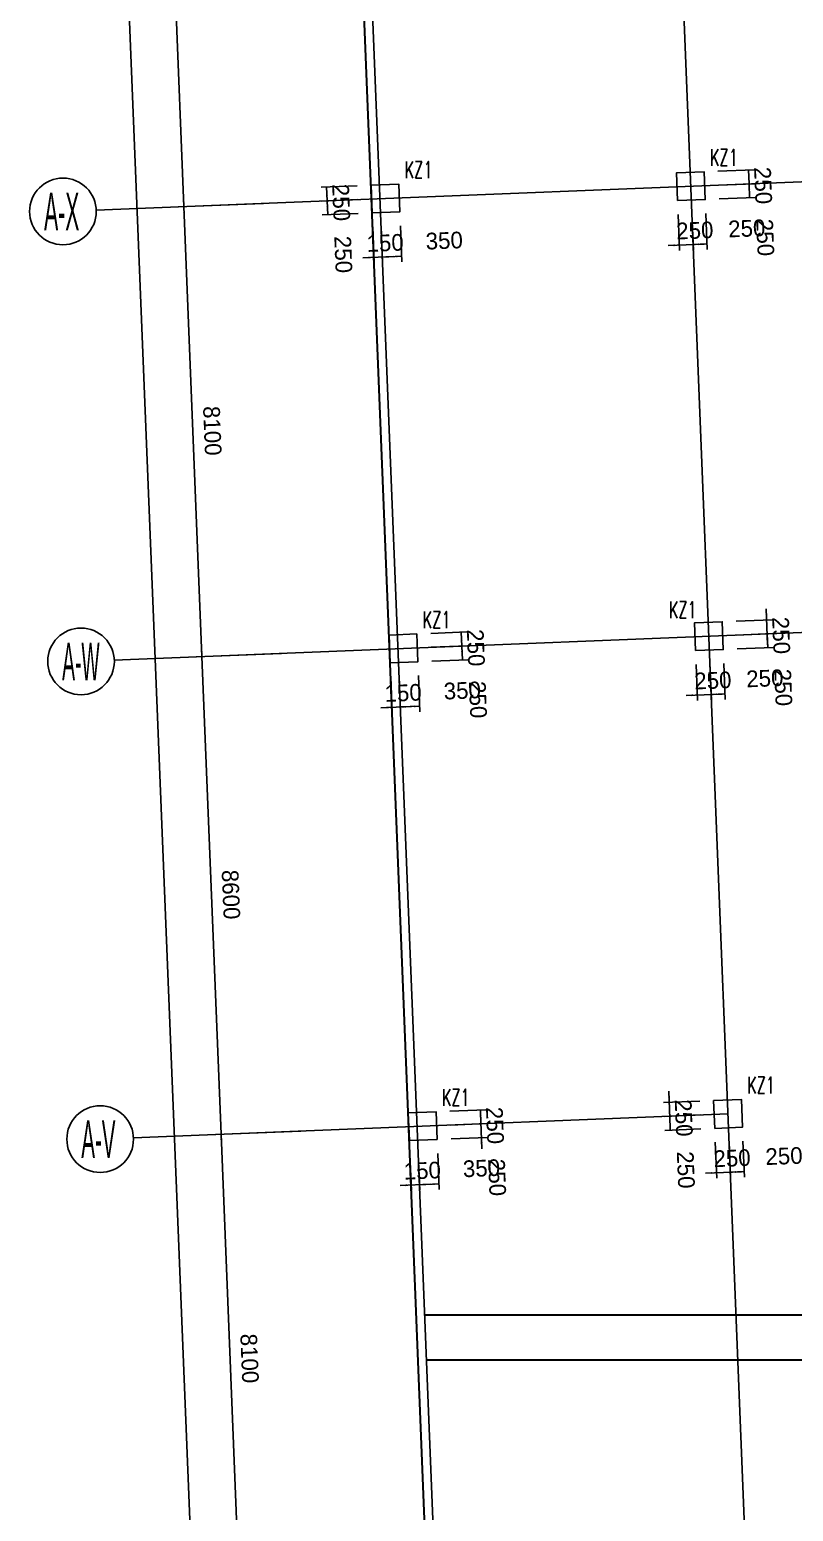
# Model space of a CAD drawing. Extents: x 19107 to 699106, y -67310 to 245688.
# Drawn here: x 470370 to 484116, y 200280 to 226933 of the extents above; entities that cross this region are included whole.
import ezdxf

# ---------------------------------------------------------------- set-up
doc = ezdxf.new("R2010")
doc.units = 0
doc.header["$LTSCALE"] = 100
doc.header["$MEASUREMENT"] = 0
for name, color, linetype in [('DIM', 3, 'Continuous'), ('DOTE', 253, 'Continuous'), ('L-AXIS', 3, 'Continuous'), ('Q-dote', 253, 'Continuous')]:
    doc.layers.add(name, color=color, linetype=linetype)
doc.layers.add('Select Column Frame Position', color=7, linetype='Continuous', lineweight=0)
doc.styles.get("Standard").update_dxf_attribs({"font": 'standard'})
doc.styles.add('汉字', font='汉字')
doc.dimstyles.get("Standard").update_dxf_attribs({"dimtxt": 300, "dimasz": 100, "dimexe": 100, "dimexo": 250, "dimgap": 100, "dimtad": 0, "dimtoh": 1, "dimdec": 0, "dimdsep": 46, "dimcen": 0.09, "dimclrt": 7, "dimadec": 0, "dimazin": 0, "dimtfac": 1, "dimtdec": 4, "dimtofl": 0, "dimtmove": 0, "dimatfit": 3, "dimfxl": 1, "dimtolj": 1, "dimtzin": 0, "dimarcsym": 0})

# ---------------------------------------------------------------- blocks, each defined once
blk = doc.blocks.new('*D2053')
at = {"layer": 'L-AXIS', "color": 0, "linetype": 'ByBlock', "lineweight": -2}
for p, q in [((474241, 232201), (471867, 232105)), ((478441, 70839), (471967, 232109)), ((480715, 70931), (478341, 70835))]:
    blk.add_line(p, q, dxfattribs=at)
for points in [[(471967, 232109), (471988, 232010), (471954, 232009)], [(478441, 70839), (478420, 70939), (478453, 70940)]]:
    blk.add_solid(points, dxfattribs=at)
at = {"layer": 'L-AXIS', "color": 7, "linetype": 'Continuous', "lineweight": -2, "insert": (475554, 151488), "char_height": 300, "width": 1111.67, "attachment_point": 5, "rotation": 272.2988, "style": '汉字'}
blk.add_mtext('161400', dxfattribs=at)
blk = doc.blocks.new('*D2385')
at = {"layer": 'L-AXIS', "color": 0, "linetype": 'ByBlock', "lineweight": -2}
for p, q in [((475248, 207121), (473715, 207059)), ((473815, 207063), (474140, 198970)), ((475573, 199028), (474040, 198966))]:
    blk.add_line(p, q, dxfattribs=at)
for points in [[(473815, 207063), (473836, 206964), (473802, 206963)], [(474140, 198970), (474119, 199069), (474153, 199071)]]:
    blk.add_solid(points, dxfattribs=at)
at = {"layer": 'L-AXIS', "color": 7, "linetype": 'Continuous', "lineweight": -2, "insert": (474327, 203031), "char_height": 300, "width": 775, "attachment_point": 5, "rotation": 272.2988, "style": '汉字'}
blk.add_mtext('8100', dxfattribs=at)
blk = doc.blocks.new('*D4604')
at = {"layer": 'L-AXIS', "color": 0, "linetype": 'ByBlock', "lineweight": -2}
for p, q in [((474578, 223808), (473045, 223746)), ((473145, 223750), (473470, 215657)), ((474903, 215714), (473370, 215653))]:
    blk.add_line(p, q, dxfattribs=at)
for points in [[(473145, 223750), (473166, 223651), (473133, 223649)], [(473470, 215657), (473450, 215756), (473483, 215757)]]:
    blk.add_solid(points, dxfattribs=at)
at = {"layer": 'L-AXIS', "color": 7, "linetype": 'Continuous', "lineweight": -2, "insert": (473657, 219717), "char_height": 300, "width": 775, "attachment_point": 5, "rotation": 272.2988, "style": '汉字'}
blk.add_mtext('8100', dxfattribs=at)
blk = doc.blocks.new('*D4942')
at = {"layer": 'L-AXIS', "color": 0, "linetype": 'ByBlock', "lineweight": -2}
for p, q in [((474903, 215714), (473370, 215653)), ((473470, 215657), (473815, 207063)), ((475248, 207121), (473715, 207059))]:
    blk.add_line(p, q, dxfattribs=at)
for points in [[(473470, 215657), (473491, 215557), (473458, 215556)], [(473815, 207063), (473794, 207163), (473828, 207164)]]:
    blk.add_solid(points, dxfattribs=at)
at = {"layer": 'L-AXIS', "color": 7, "linetype": 'Continuous', "lineweight": -2, "insert": (473992, 211374), "char_height": 300, "width": 775, "attachment_point": 5, "rotation": 272.2988, "style": '汉字'}
blk.add_mtext('8600', dxfattribs=at)
blk = doc.blocks.new('_AXISO')
blk.add_circle((0, 0), 0.5)
blk = doc.blocks.new('*D5267')
at = {"layer": 'L-AXIS', "color": 0, "linetype": 'ByBlock', "lineweight": -2}
for p, q in [((474241, 232201), (472708, 232139)), ((472808, 232143), (473145, 223750)), ((474578, 223808), (473045, 223746))]:
    blk.add_line(p, q, dxfattribs=at)
for points in [[(472808, 232143), (472829, 232044), (472796, 232043)], [(473145, 223750), (473125, 223849), (473158, 223851)]]:
    blk.add_solid(points, dxfattribs=at)
at = {"layer": 'L-AXIS', "color": 7, "linetype": 'Continuous', "lineweight": -2, "insert": (473327, 227961), "char_height": 300, "width": 785, "attachment_point": 5, "rotation": 272.2988, "style": '汉字'}
blk.add_mtext('8400', dxfattribs=at)
blk = doc.blocks.new('*D5185')
at = {"layer": 'DIM', "color": 0, "linetype": 'ByBlock', "lineweight": -2}
for p, q in [((482365, 215513), (482391, 214864)), ((482615, 215523), (482641, 214874)), ((482187, 214956), (482836, 214982))]:
    blk.add_line(p, q, dxfattribs=at)
for points in [[(482387, 214964), (482288, 214943), (482286, 214976)], [(482637, 214974), (482736, 214994), (482737, 214961)]]:
    blk.add_solid(points, dxfattribs=at)
at = {"layer": 'DIM', "color": 7, "linetype": 'Continuous', "lineweight": -2, "insert": (482667, 215225), "char_height": 300, "width": 566.67, "attachment_point": 5, "rotation": 2.2988, "style": '汉字'}
blk.add_mtext('250', dxfattribs=at)
blk = doc.blocks.new('*D241')
at = {"layer": 'DIM', "color": 0, "linetype": 'ByBlock', "lineweight": -2}
for p, q in [((482615, 215523), (482641, 214874)), ((482864, 215533), (482890, 214884)), ((482637, 214974), (482886, 214984))]:
    blk.add_line(p, q, dxfattribs=at)
for points in [[(482637, 214974), (482736, 214994), (482737, 214961)], [(482886, 214984), (482787, 214963), (482786, 214996)]]:
    blk.add_solid(points, dxfattribs=at)
at = {"layer": 'DIM', "color": 7, "linetype": 'Continuous', "lineweight": -2, "insert": (483602, 215263), "char_height": 300, "width": 566.67, "attachment_point": 5, "rotation": 2.2988, "style": '汉字'}
blk.add_mtext('250', dxfattribs=at)
blk = doc.blocks.new('*D3202')
at = {"layer": 'DIM', "color": 0, "linetype": 'ByBlock', "lineweight": -2}
for p, q in [((483094, 216043), (483744, 216069)), ((483654, 215815), (483644, 216065)), ((483104, 215793), (483754, 215819))]:
    blk.add_line(p, q, dxfattribs=at)
for points in [[(483644, 216065), (483664, 215966), (483631, 215964)], [(483654, 215815), (483633, 215914), (483666, 215916)]]:
    blk.add_solid(points, dxfattribs=at)
at = {"layer": 'DIM', "color": 7, "linetype": 'Continuous', "lineweight": -2, "insert": (483933, 215099), "char_height": 300, "width": 566.67, "attachment_point": 5, "rotation": 272.2988, "style": '汉字'}
blk.add_mtext('250', dxfattribs=at)
blk = doc.blocks.new('*D3555')
at = {"layer": 'DIM', "color": 0, "linetype": 'ByBlock', "lineweight": -2}
for p, q in [((483652, 215865), (483626, 216515)), ((483084, 216293), (483734, 216319)), ((483094, 216043), (483744, 216069))]:
    blk.add_line(p, q, dxfattribs=at)
for points in [[(483634, 216315), (483613, 216414), (483646, 216415)], [(483644, 216065), (483664, 215966), (483631, 215964)]]:
    blk.add_solid(points, dxfattribs=at)
at = {"layer": 'DIM', "color": 7, "linetype": 'Continuous', "lineweight": -2, "insert": (483895, 216035), "char_height": 300, "width": 566.67, "attachment_point": 5, "rotation": 272.2988, "style": '汉字'}
blk.add_mtext('250', dxfattribs=at)
blk = doc.blocks.new('*D1547')
at = {"layer": 'DIM', "color": 0, "linetype": 'ByBlock', "lineweight": -2}
for p, q in [((477214, 206699), (477240, 206050)), ((477364, 206706), (477390, 206056)), ((477036, 206142), (477586, 206164))]:
    blk.add_line(p, q, dxfattribs=at)
for points in [[(477236, 206150), (477137, 206129), (477136, 206163)], [(477386, 206156), (477485, 206177), (477487, 206143)]]:
    blk.add_solid(points, dxfattribs=at)
at = {"layer": 'DIM', "color": 7, "linetype": 'Continuous', "lineweight": -2, "insert": (477437, 206408), "char_height": 300, "width": 476.67, "attachment_point": 5, "rotation": 2.2988, "style": '汉字'}
blk.add_mtext('150', dxfattribs=at)
blk = doc.blocks.new('*D1903')
at = {"layer": 'DIM', "color": 0, "linetype": 'ByBlock', "lineweight": -2}
for p, q in [((477364, 206706), (477390, 206056)), ((477714, 206720), (477740, 206070)), ((477386, 206156), (477736, 206170))]:
    blk.add_line(p, q, dxfattribs=at)
for points in [[(477386, 206156), (477485, 206177), (477487, 206143)], [(477736, 206170), (477637, 206149), (477635, 206183)]]:
    blk.add_solid(points, dxfattribs=at)
at = {"layer": 'DIM', "color": 7, "linetype": 'Continuous', "lineweight": -2, "insert": (478502, 206451), "char_height": 300, "width": 566.67, "attachment_point": 5, "rotation": 2.2988, "style": '汉字'}
blk.add_mtext('350', dxfattribs=at)
blk = doc.blocks.new('*D4886')
at = {"layer": 'DIM', "color": 0, "linetype": 'ByBlock', "lineweight": -2}
for p, q in [((478511, 206802), (478485, 207451)), ((477944, 207229), (478593, 207255)), ((477954, 206979), (478603, 207005))]:
    blk.add_line(p, q, dxfattribs=at)
for points in [[(478493, 207251), (478472, 207350), (478506, 207352)], [(478503, 207001), (478524, 206902), (478490, 206901)]]:
    blk.add_solid(points, dxfattribs=at)
at = {"layer": 'DIM', "color": 7, "linetype": 'Continuous', "lineweight": -2, "insert": (478782, 206286), "char_height": 300, "width": 566.67, "attachment_point": 5, "rotation": 272.2988, "style": '汉字'}
blk.add_mtext('250', dxfattribs=at)
blk = doc.blocks.new('*D5245')
at = {"layer": 'DIM', "color": 0, "linetype": 'ByBlock', "lineweight": -2}
for p, q in [((477933, 207479), (478583, 207505)), ((478493, 207251), (478483, 207501)), ((477944, 207229), (478593, 207255))]:
    blk.add_line(p, q, dxfattribs=at)
for points in [[(478483, 207501), (478504, 207402), (478470, 207400)], [(478493, 207251), (478472, 207350), (478506, 207352)]]:
    blk.add_solid(points, dxfattribs=at)
at = {"layer": 'DIM', "color": 7, "linetype": 'Continuous', "lineweight": -2, "insert": (478744, 207221), "char_height": 300, "width": 566.67, "attachment_point": 5, "rotation": 272.2988, "style": '汉字'}
blk.add_mtext('250', dxfattribs=at)
blk = doc.blocks.new('*D266')
at = {"layer": 'DIM', "color": 0, "linetype": 'ByBlock', "lineweight": -2}
for p, q in [((482430, 207659), (481780, 207633)), ((481872, 207837), (481898, 207188)), ((482440, 207410), (481790, 207384))]:
    blk.add_line(p, q, dxfattribs=at)
for points in [[(481880, 207637), (481860, 207737), (481893, 207738)], [(481890, 207388), (481911, 207288), (481878, 207287)]]:
    blk.add_solid(points, dxfattribs=at)
at = {"layer": 'DIM', "color": 7, "linetype": 'Continuous', "lineweight": -2, "insert": (482142, 207357), "char_height": 300, "width": 566.67, "attachment_point": 5, "rotation": 272.2988, "style": '汉字'}
blk.add_mtext('250', dxfattribs=at)
blk = doc.blocks.new('*D291')
at = {"layer": 'DIM', "color": 0, "linetype": 'ByBlock', "lineweight": -2}
for p, q in [((482440, 207410), (481790, 207384)), ((481890, 207388), (481900, 207138)), ((482450, 207160), (481800, 207134))]:
    blk.add_line(p, q, dxfattribs=at)
for points in [[(481890, 207388), (481911, 207288), (481878, 207287)], [(481900, 207138), (481880, 207237), (481913, 207238)]]:
    blk.add_solid(points, dxfattribs=at)
at = {"layer": 'DIM', "color": 7, "linetype": 'Continuous', "lineweight": -2, "insert": (482179, 206422), "char_height": 300, "width": 566.67, "attachment_point": 5, "rotation": 272.2988, "style": '汉字'}
blk.add_mtext('250', dxfattribs=at)
blk = doc.blocks.new('*D3247')
at = {"layer": 'DIM', "color": 0, "linetype": 'ByBlock', "lineweight": -2}
for p, q in [((482710, 206920), (482736, 206271)), ((482960, 206930), (482986, 206281)), ((482532, 206363), (483181, 206389))]:
    blk.add_line(p, q, dxfattribs=at)
for points in [[(482732, 206371), (482633, 206350), (482631, 206383)], [(482982, 206381), (483081, 206401), (483082, 206368)]]:
    blk.add_solid(points, dxfattribs=at)
at = {"layer": 'DIM', "color": 7, "linetype": 'Continuous', "lineweight": -2, "insert": (483012, 206632), "char_height": 300, "width": 566.67, "attachment_point": 5, "rotation": 2.2988, "style": '汉字'}
blk.add_mtext('250', dxfattribs=at)
blk = doc.blocks.new('*D3614')
at = {"layer": 'DIM', "color": 0, "linetype": 'ByBlock', "lineweight": -2}
for p, q in [((482960, 206930), (482986, 206281)), ((483209, 206940), (483235, 206291)), ((482982, 206381), (483231, 206391))]:
    blk.add_line(p, q, dxfattribs=at)
for points in [[(482982, 206381), (483081, 206401), (483082, 206368)], [(483231, 206391), (483132, 206370), (483131, 206403)]]:
    blk.add_solid(points, dxfattribs=at)
at = {"layer": 'DIM', "color": 7, "linetype": 'Continuous', "lineweight": -2, "insert": (483947, 206670), "char_height": 300, "width": 566.67, "attachment_point": 5, "rotation": 2.2988, "style": '汉字'}
blk.add_mtext('250', dxfattribs=at)
blk = doc.blocks.new('*D3934')
at = {"layer": 'DIM', "color": 0, "linetype": 'ByBlock', "lineweight": -2}
for p, q in [((476869, 215293), (476895, 214643)), ((477019, 215299), (477045, 214649)), ((476691, 214735), (477241, 214757))]:
    blk.add_line(p, q, dxfattribs=at)
for points in [[(476891, 214743), (476792, 214722), (476791, 214756)], [(477041, 214749), (477140, 214770), (477142, 214736)]]:
    blk.add_solid(points, dxfattribs=at)
at = {"layer": 'DIM', "color": 7, "linetype": 'Continuous', "lineweight": -2, "insert": (477092, 215001), "char_height": 300, "width": 476.67, "attachment_point": 5, "rotation": 2.2988, "style": '汉字'}
blk.add_mtext('150', dxfattribs=at)
blk = doc.blocks.new('*D4310')
at = {"layer": 'DIM', "color": 0, "linetype": 'ByBlock', "lineweight": -2}
for p, q in [((477019, 215299), (477045, 214649)), ((477369, 215313), (477395, 214663)), ((477041, 214749), (477391, 214763))]:
    blk.add_line(p, q, dxfattribs=at)
for points in [[(477041, 214749), (477140, 214770), (477142, 214736)], [(477391, 214763), (477292, 214742), (477290, 214776)]]:
    blk.add_solid(points, dxfattribs=at)
at = {"layer": 'DIM', "color": 7, "linetype": 'Continuous', "lineweight": -2, "insert": (478157, 215044), "char_height": 300, "width": 566.67, "attachment_point": 5, "rotation": 2.2988, "style": '汉字'}
blk.add_mtext('350', dxfattribs=at)
blk = doc.blocks.new('*D466')
at = {"layer": 'DIM', "color": 0, "linetype": 'ByBlock', "lineweight": -2}
for p, q in [((477599, 215822), (478248, 215848)), ((478158, 215595), (478148, 215844)), ((477609, 215572), (478258, 215599))]:
    blk.add_line(p, q, dxfattribs=at)
for points in [[(478148, 215844), (478169, 215745), (478135, 215744)], [(478158, 215595), (478137, 215694), (478171, 215695)]]:
    blk.add_solid(points, dxfattribs=at)
at = {"layer": 'DIM', "color": 7, "linetype": 'Continuous', "lineweight": -2, "insert": (478437, 214879), "char_height": 300, "width": 566.67, "attachment_point": 5, "rotation": 272.2988, "style": '汉字'}
blk.add_mtext('250', dxfattribs=at)
blk = doc.blocks.new('*D817')
at = {"layer": 'DIM', "color": 0, "linetype": 'ByBlock', "lineweight": -2}
for p, q in [((477589, 216072), (478238, 216098)), ((478148, 215844), (478138, 216094)), ((477599, 215822), (478248, 215848))]:
    blk.add_line(p, q, dxfattribs=at)
for points in [[(478138, 216094), (478159, 215995), (478125, 215994)], [(478148, 215844), (478127, 215944), (478161, 215945)]]:
    blk.add_solid(points, dxfattribs=at)
at = {"layer": 'DIM', "color": 7, "linetype": 'Continuous', "lineweight": -2, "insert": (478400, 215814), "char_height": 300, "width": 566.67, "attachment_point": 5, "rotation": 272.2988, "style": '汉字'}
blk.add_mtext('250', dxfattribs=at)
blk = doc.blocks.new('*D419')
at = {"layer": 'DIM', "color": 0, "linetype": 'ByBlock', "lineweight": -2}
for p, q in [((476264, 224125), (475615, 224099)), ((475715, 224103), (475725, 223854)), ((476274, 223876), (475625, 223850))]:
    blk.add_line(p, q, dxfattribs=at)
for points in [[(475715, 224103), (475736, 224004), (475702, 224003)], [(475725, 223854), (475704, 223953), (475738, 223954)]]:
    blk.add_solid(points, dxfattribs=at)
at = {"layer": 'DIM', "color": 7, "linetype": 'Continuous', "lineweight": -2, "insert": (475976, 223823), "char_height": 300, "width": 566.67, "attachment_point": 5, "rotation": 272.2988, "style": '汉字'}
blk.add_mtext('250', dxfattribs=at)
blk = doc.blocks.new('*D451')
at = {"layer": 'DIM', "color": 0, "linetype": 'ByBlock', "lineweight": -2}
for p, q in [((476274, 223876), (475625, 223850)), ((476284, 223626), (475635, 223600)), ((475725, 223854), (475735, 223604))]:
    blk.add_line(p, q, dxfattribs=at)
for points in [[(475725, 223854), (475746, 223754), (475712, 223753)], [(475735, 223604), (475714, 223703), (475748, 223704)]]:
    blk.add_solid(points, dxfattribs=at)
at = {"layer": 'DIM', "color": 7, "linetype": 'Continuous', "lineweight": -2, "insert": (476014, 222888), "char_height": 300, "width": 566.67, "attachment_point": 5, "rotation": 272.2988, "style": '汉字'}
blk.add_mtext('250', dxfattribs=at)
blk = doc.blocks.new('*D768')
at = {"layer": 'DIM', "color": 0, "linetype": 'ByBlock', "lineweight": -2}
for p, q in [((476544, 223386), (476570, 222737)), ((476694, 223392), (476720, 222743)), ((476367, 222828), (476916, 222851))]:
    blk.add_line(p, q, dxfattribs=at)
for points in [[(476566, 222837), (476467, 222816), (476466, 222849)], [(476716, 222843), (476816, 222863), (476817, 222830)]]:
    blk.add_solid(points, dxfattribs=at)
at = {"layer": 'DIM', "color": 7, "linetype": 'Continuous', "lineweight": -2, "insert": (476768, 223095), "char_height": 300, "width": 476.67, "attachment_point": 5, "rotation": 2.2988, "style": '汉字'}
blk.add_mtext('150', dxfattribs=at)
blk = doc.blocks.new('*D1129')
at = {"layer": 'DIM', "color": 0, "linetype": 'ByBlock', "lineweight": -2}
for p, q in [((476694, 223392), (476720, 222743)), ((477044, 223406), (477070, 222757)), ((476716, 222843), (477066, 222857))]:
    blk.add_line(p, q, dxfattribs=at)
for points in [[(476716, 222843), (476816, 222863), (476817, 222830)], [(477066, 222857), (476967, 222836), (476965, 222869)]]:
    blk.add_solid(points, dxfattribs=at)
at = {"layer": 'DIM', "color": 7, "linetype": 'Continuous', "lineweight": -2, "insert": (477832, 223137), "char_height": 300, "width": 566.67, "attachment_point": 5, "rotation": 2.2988, "style": '汉字'}
blk.add_mtext('350', dxfattribs=at)
blk = doc.blocks.new('*D1460')
at = {"layer": 'DIM', "color": 0, "linetype": 'ByBlock', "lineweight": -2}
for p, q in [((482290, 223617), (482316, 222967)), ((482040, 223607), (482066, 222957)), ((481862, 223049), (482512, 223075))]:
    blk.add_line(p, q, dxfattribs=at)
for points in [[(482312, 223067), (482411, 223088), (482412, 223055)], [(482062, 223057), (481963, 223036), (481961, 223070)]]:
    blk.add_solid(points, dxfattribs=at)
at = {"layer": 'DIM', "color": 7, "linetype": 'Continuous', "lineweight": -2, "insert": (482342, 223319), "char_height": 300, "width": 566.67, "attachment_point": 5, "rotation": 2.2988, "style": '汉字'}
blk.add_mtext('250', dxfattribs=at)
blk = doc.blocks.new('*D4468')
at = {"layer": 'DIM', "color": 0, "linetype": 'ByBlock', "lineweight": -2}
for p, q in [((482290, 223617), (482316, 222967)), ((482539, 223627), (482566, 222977)), ((482312, 223067), (482562, 223077))]:
    blk.add_line(p, q, dxfattribs=at)
for points in [[(482312, 223067), (482411, 223088), (482412, 223055)], [(482562, 223077), (482462, 223057), (482461, 223090)]]:
    blk.add_solid(points, dxfattribs=at)
at = {"layer": 'DIM', "color": 7, "linetype": 'Continuous', "lineweight": -2, "insert": (483277, 223356), "char_height": 300, "width": 566.67, "attachment_point": 5, "rotation": 2.2988, "style": '汉字'}
blk.add_mtext('250', dxfattribs=at)
blk = doc.blocks.new('*D4799')
at = {"layer": 'DIM', "color": 0, "linetype": 'ByBlock', "lineweight": -2}
for p, q in [((482769, 224136), (483419, 224162)), ((483329, 223909), (483319, 224158)), ((482779, 223887), (483429, 223913))]:
    blk.add_line(p, q, dxfattribs=at)
for points in [[(483319, 224158), (483339, 224059), (483306, 224058)], [(483329, 223909), (483308, 224008), (483341, 224009)]]:
    blk.add_solid(points, dxfattribs=at)
at = {"layer": 'DIM', "color": 7, "linetype": 'Continuous', "lineweight": -2, "insert": (483608, 223193), "char_height": 300, "width": 566.67, "attachment_point": 5, "rotation": 272.2988, "style": '汉字'}
blk.add_mtext('250', dxfattribs=at)
blk = doc.blocks.new('*D5154')
at = {"layer": 'DIM', "color": 0, "linetype": 'ByBlock', "lineweight": -2}
for p, q in [((482759, 224386), (483409, 224412)), ((482769, 224136), (483419, 224162)), ((483319, 224158), (483309, 224408))]:
    blk.add_line(p, q, dxfattribs=at)
for points in [[(483309, 224408), (483329, 224309), (483296, 224308)], [(483319, 224158), (483298, 224258), (483331, 224259)]]:
    blk.add_solid(points, dxfattribs=at)
at = {"layer": 'DIM', "color": 7, "linetype": 'Continuous', "lineweight": -2, "insert": (483570, 224128), "char_height": 300, "width": 566.67, "attachment_point": 5, "rotation": 272.2988, "style": '汉字'}
blk.add_mtext('250', dxfattribs=at)
blk = doc.blocks.new('1')
at = {"layer": 'DOTE'}
blk.add_line((458698, 592855), (587451, 458371), dxfattribs=at)
blk = doc.blocks.new('后浇带现场')
at = {"color": 6, "lineweight": 30}
blk.add_lwpolyline([(660511, 730049), (710056, 730049), (710057, 730849), (660479, 730849)], dxfattribs=at)
at = {"layer": 'Q-dote'}
blk.add_line((659263, 761135), (666731, 575100), dxfattribs=at)
at = {"color": 1, "lineweight": 30, "rotation": 318.5460777723208}
blk.add_blockref('1', (-77006, 620463), dxfattribs=at)

msp = doc.modelspace()

# ---------------------------------------------------------------- linework, layer by layer
at = {"color": 6, "lineweight": 30}
msp.add_lwpolyline([(476181.3, 232428.8), (494258.1, 233154.4), (494258.1, 231537.9), (540808.1, 231537.9), (540808.1, 232387.9), (590208.1, 232387.9), (590208.1, 232187.9), (593108.1, 232187.9), (593108.1, 230737.9), (608058.1, 230737.9), (608058.1, 231687.9), (648158.1, 231687.9), (648158.1, 230737.9), (657058.1, 230737.9), (657158.1, 196187.9), (658248.2, 196187.9), (663075.9, 83077.9), (659946, 47787.8), (654318.1, 48286.9), (653832.2, 42808.4), (496133.5, 56794.9), (482757.4, 68610.1), (476181.3, 232428.8)], dxfattribs=at)
at = {"layer": 'DOTE'}
for p, q in [((481860.1, 234317.6), (489328.1, 48282.5)), ((476264.6, 234093), (483732.6, 48057.9)), ((488264.8, 224357), (474828.2, 223817.6)), ((488589.7, 216263.5), (475153.1, 215724.1)), ((482939.5, 207429.7), (475498.1, 207131))]:
    msp.add_line(p, q, dxfattribs=at)
at = {"layer": 'L-AXIS'}
for p, q in [((471569, 223686.7), (474828.2, 223817.6)), ((471893.9, 215593.3), (475153.1, 215724.1)), ((472238.9, 207000.2), (475498.1, 207131))]:
    msp.add_line(p, q, dxfattribs=at)
at = {"layer": 'Select Column Frame Position', "color": 7, "linetype": 'Continuous', "lineweight": -3}
for points in [[(476534.3, 223635.9), (477033.9, 223655.9), (477013.8, 224155.5), (476514.2, 224135.5), (476534.3, 223635.9)], [(482029.9, 223856.5), (482529.5, 223876.5), (482509.4, 224376.1), (482009.8, 224356.1), (482029.9, 223856.5)], [(482354.8, 215763), (482854.4, 215783), (482834.3, 216282.6), (482334.7, 216262.6), (482354.8, 215763)], [(476859.2, 215542.4), (477358.8, 215562.4), (477338.7, 216062), (476839.1, 216042), (476859.2, 215542.4)], [(482699.7, 207169.9), (483199.3, 207190), (483179.3, 207689.6), (482679.7, 207669.5), (482699.7, 207169.9)], [(477204.1, 206949.3), (477703.7, 206969.4), (477683.7, 207469), (477184.1, 207448.9), (477204.1, 206949.3)]]:
    msp.add_lwpolyline(points, dxfattribs=at)

# ---------------------------------------------------------------- block references
at = {"color": 3, "lineweight": 30}
msp.add_blockref('后浇带现场', (-182998.7, -527042.1), dxfattribs=at)
at = {"layer": 'L-AXIS'}
ref = msp.add_blockref('_AXISO', (470969.5, 223662.7), dxfattribs=dict(at, xscale=1199.999999999997, yscale=1200, rotation=359.999645787379))
ref.add_attrib('A', 'A-X', (470630.1, 223323.3), dxfattribs={"height": 678.82, "style": '汉字', "width": 0.419355})
ref = msp.add_blockref('_AXISO', (471294.4, 215569.2), dxfattribs=dict(at, xscale=1199.999999999997, yscale=1200, rotation=359.999645787379))
ref.add_attrib('A', 'A-W', (470955, 215229.8), dxfattribs={"height": 678.82, "style": '汉字', "width": 0.382353})
ref = msp.add_blockref('_AXISO', (471639.3, 206976.1), dxfattribs=dict(at, xscale=1199.999999999997, yscale=1200, rotation=359.999645787379))
ref.add_attrib('A', 'A-V', (471299.9, 206636.7), dxfattribs={"height": 678.82, "style": '汉字', "width": 0.40625})

# ---------------------------------------------------------------- texts
at = {"color": 200, "linetype": 'Continuous', "lineweight": -3, "width": 0.7}
for p in [(482615.5, 224482.2), (477119.9, 224261.6), (477444.8, 216168.1), (481874.5, 216345.9), (483285.3, 207795.6), (477789.7, 207575)]:
    msp.add_text('KZ1', height=300, dxfattribs=at).set_placement(p)

# ---------------------------------------------------------------- dimensions: what is measured, and where the dimension line sits
at = {"layer": 'DIM', "color": 200}
for p1, p2, picture, middle in [((482519.4, 224126.3), (482509.4, 224376.1), '*D5154', (483549.8, 224636.1)), ((476514.2, 224135.5), (476524.3, 223885.7), '*D419', (475955.9, 224331.3)), ((482529.5, 223876.5), (482519.4, 224126.3), '*D4799', (483587.4, 223700.7)), ((476524.3, 223885.7), (476534.3, 223635.9), '*D451', (475993.5, 223395.9)), ((476534.3, 223635.9), (476684.2, 223641.9), '*D768', (476354.6, 223078.2)), ((476684.2, 223641.9), (477033.9, 223655.9), '*D1129', (477273.9, 223115.1)), ((482029.9, 223856.5), (482279.7, 223866.5), '*D1460', (481834, 223298.2)), ((482279.7, 223866.5), (482529.5, 223876.5), '*D4468', (482769.4, 223335.7)), ((482844.3, 216032.8), (482834.3, 216282.6), '*D3555', (483874.7, 216542.7)), ((477348.8, 215812.2), (477338.7, 216062), '*D817', (478379.1, 216322)), ((482854.4, 215783), (482844.3, 216032.8), '*D3202', (483912.3, 215607.3)), ((477358.8, 215562.4), (477348.8, 215812.2), '*D466', (478416.7, 215386.6)), ((482354.8, 215763), (482604.6, 215773), '*D5185', (482158.9, 215204.7)), ((482604.6, 215773), (482854.4, 215783), '*D241', (483094.3, 215242.2)), ((476859.2, 215542.4), (477009.1, 215548.4), '*D3934', (476679.5, 214984.7)), ((477009.1, 215548.4), (477358.8, 215562.4), '*D4310', (477598.7, 215021.6)), ((477693.7, 207219.2), (477683.7, 207469), '*D5245', (478724.1, 207729)), ((482679.7, 207669.5), (482689.7, 207419.7), '*D266', (482121.3, 207865.3)), ((477703.7, 206969.4), (477693.7, 207219.2), '*D4886', (478761.6, 206793.6)), ((482689.7, 207419.7), (482699.7, 207169.9), '*D291', (482158.9, 206929.9)), ((482699.7, 207169.9), (482949.5, 207179.9), '*D3247', (482503.9, 206611.6)), ((482949.5, 207179.9), (483199.3, 207190), '*D3614', (483439.3, 206649.2)), ((477204.1, 206949.3), (477354, 206955.3), '*D1547', (477024.4, 206391.6)), ((477354, 206955.3), (477703.7, 206969.4), '*D1903', (477943.7, 206428.5))]:
    dim = msp.add_aligned_dim(p1=p1, p2=p2, distance=-800, dimstyle='Standard', dxfattribs=at)
    dim.commit()
    dim.dimension.update_dxf_attribs({"geometry": picture, "text_midpoint": middle})
at = {"layer": 'L-AXIS'}
for base, p1, p2, picture, middle in [((471967, 232109.5), (480965.1, 70940.7), (474491.3, 232210.8), '*D2053', (475553.6, 151488.5)), ((473145.3, 223750), (474491.3, 232210.8), (474828.2, 223817.6), '*D5267', (473326.5, 227960.7)), ((473470.2, 215656.5), (474828.2, 223817.6), (475153.1, 215724.1), '*D4604', (473657.4, 219717.3)), ((473815.1, 207063.5), (475153.1, 215724.1), (475498.1, 207131), '*D4942', (473992.4, 211374)), ((474140, 198970), (475498.1, 207131), (475822.9, 199037.5), '*D2385', (474327.3, 203030.8))]:
    dim = msp.add_linear_dim(base=base, p1=p1, p2=p2, angle=92.29877, dimstyle='Standard', dxfattribs=at)
    dim.commit()
    dim.dimension.update_dxf_attribs({"geometry": picture, "text_midpoint": middle})

doc.saveas('drawing.dxf')
